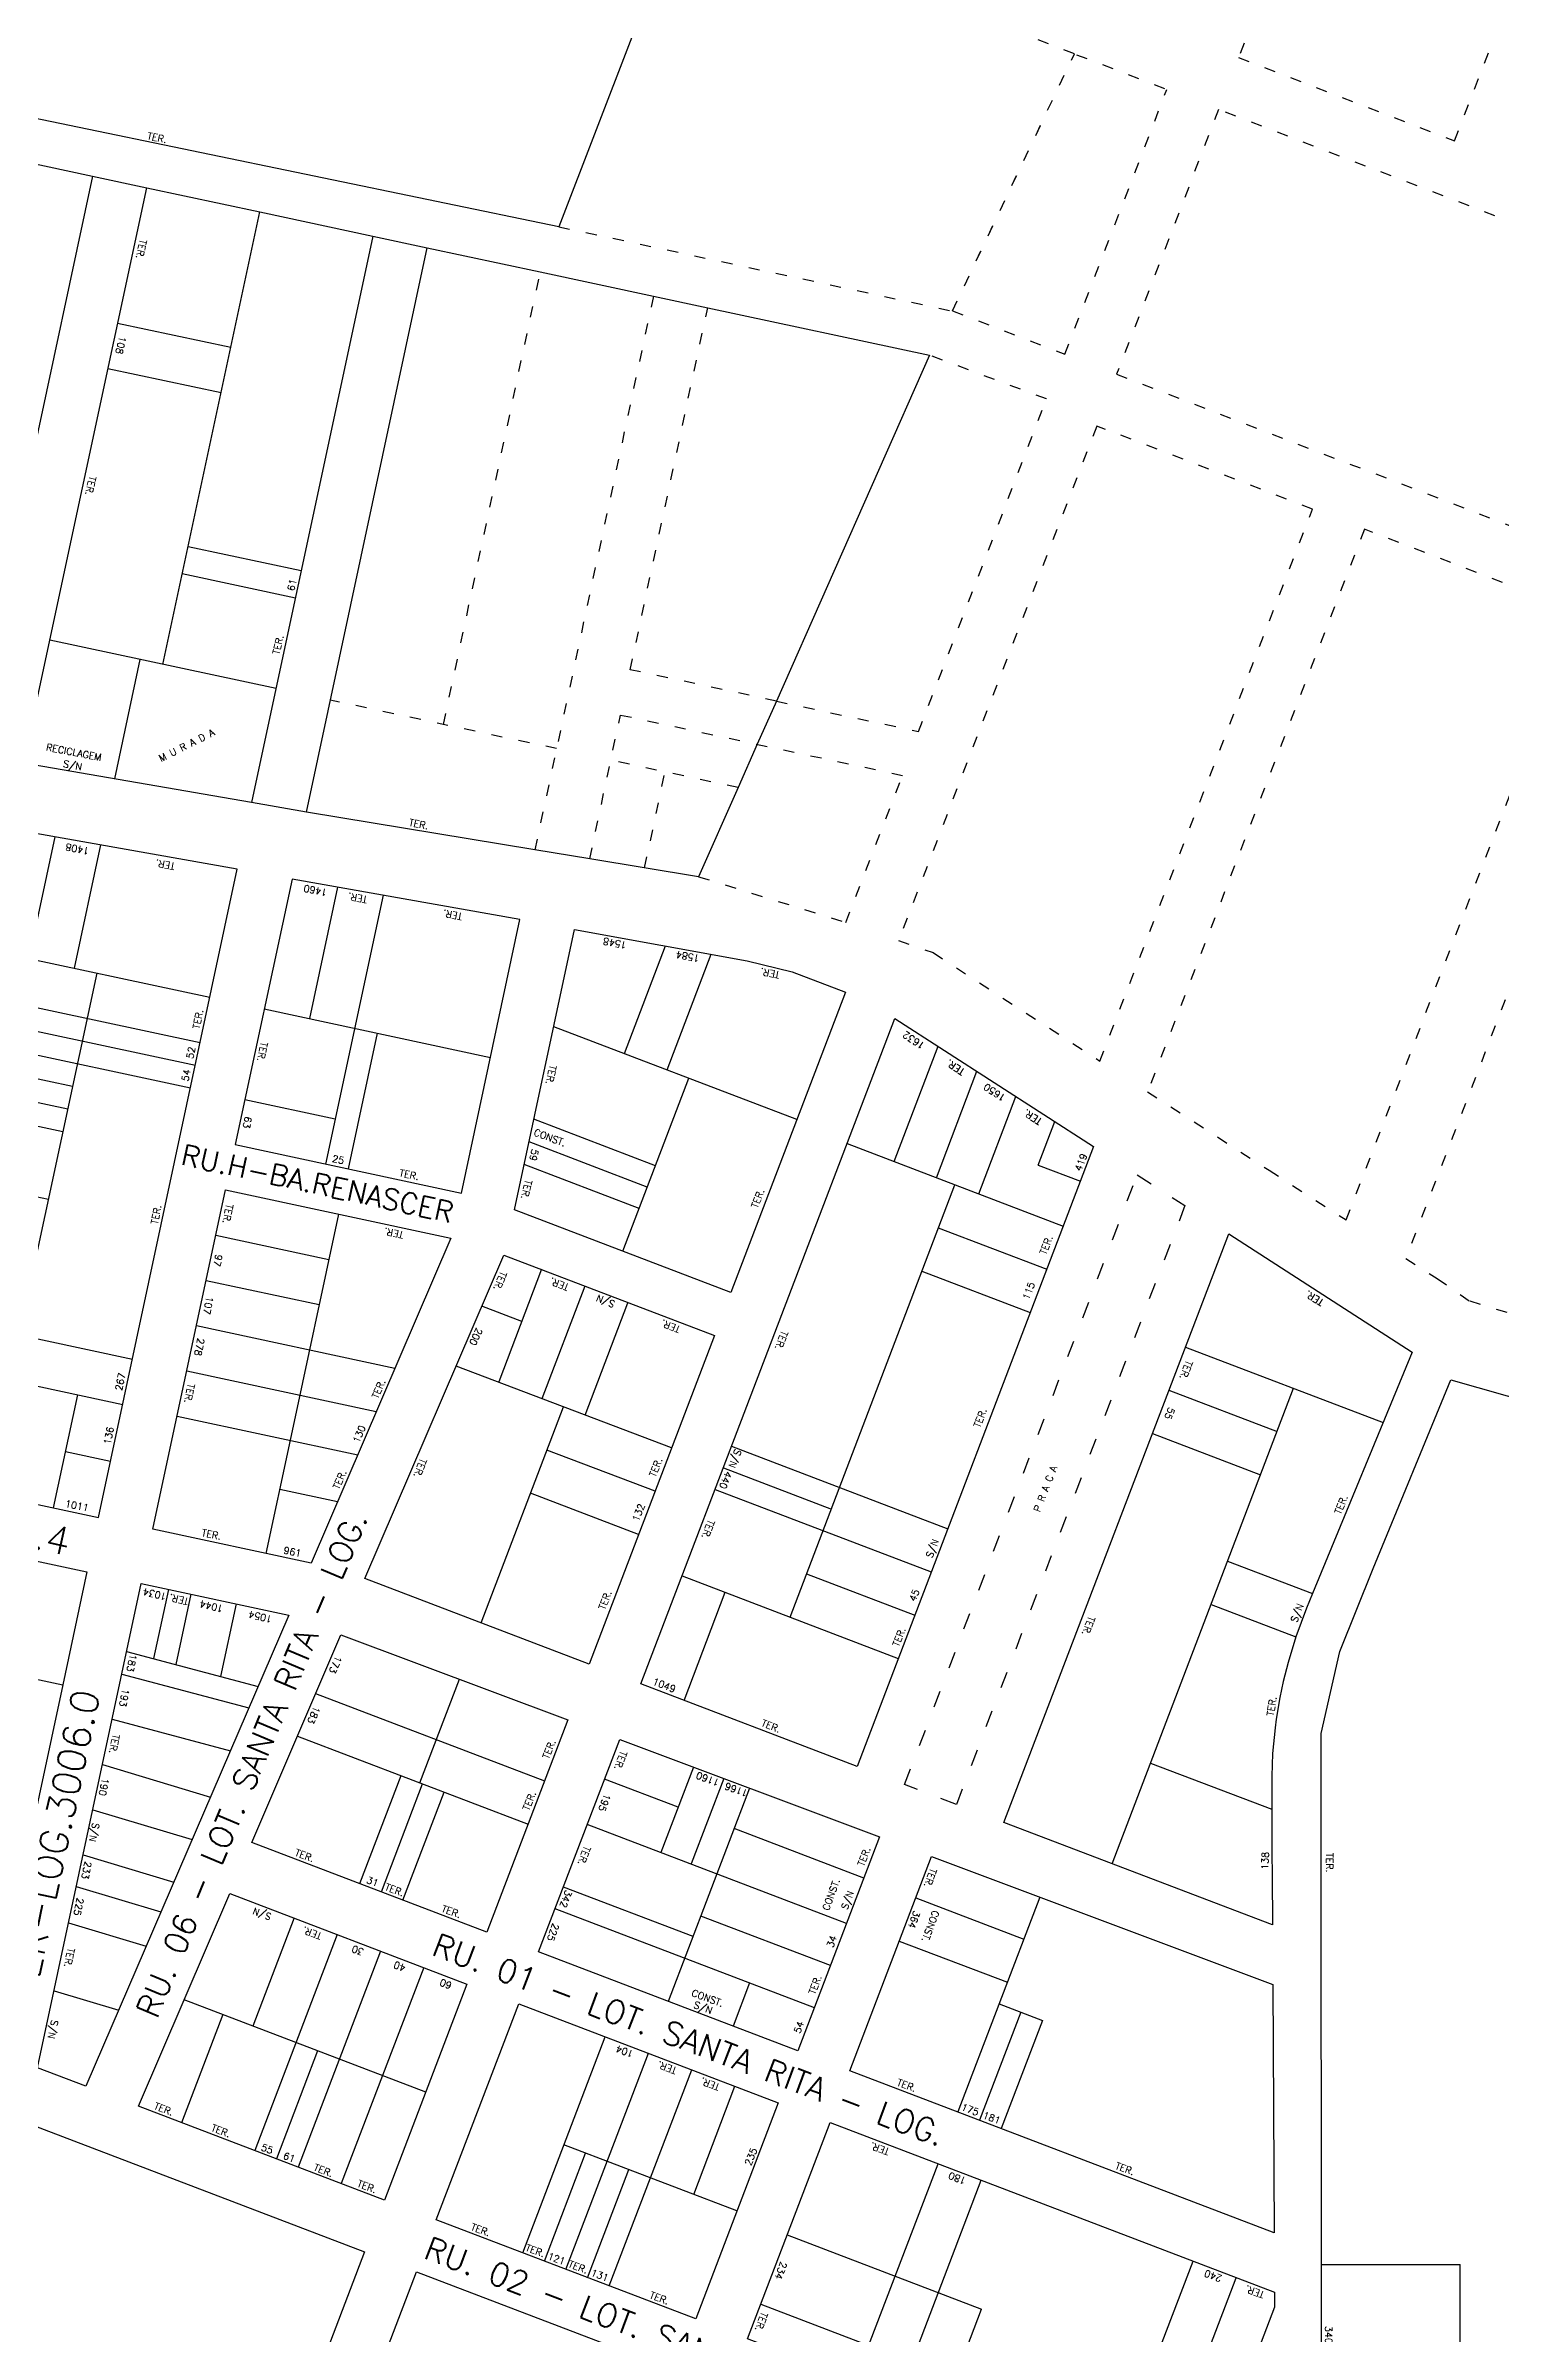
# Model space of a CAD drawing. Extents: x 714896 to 749292, y 8417558 to 8447149.
# Drawn here: x 742797.8 to 743112.4, y 8425743.1 to 8426237.7 of the extents above; entities that cross this region are included whole.
import ezdxf

# ---------------------------------------------------------------- set-up
doc = ezdxf.new("R2010")
doc.units = 0
doc.header["$MEASUREMENT"] = 0
doc.linetypes.add('ACAD_ISO03W100', pattern=[30, 12, -18])
for name, color, linetype in [('LOTE', 7, 'CONTINUOUS'), ('NUM-PORTA', 7, 'CONTINUOUS'), ('QUADRA', 6, 'CONTINUOUS'), ('TEXTO', 7, 'CONTINUOUS'), ('TEXTODERUA', 3, 'CONTINUOUS')]:
    doc.layers.add(name, color=color, linetype=linetype)
doc.styles.add('ROMANS', font='ROMANS.SHX', dxfattribs={"height": 1.5})

msp = doc.modelspace()

# ---------------------------------------------------------------- linework, layer by layer
at = {"layer": 'LOTE', "color": 192, "linetype": 'ACAD_ISO03W100', "ltscale": 0.2}
for p, q in [((743020.55, 8426235.77), (743040.09, 8426228.24)), ((743018.04, 8426171.03), (743040.09, 8426228.24)), ((742993.76, 8426180.38), (743018.04, 8426171.03))]:
    msp.add_line(p, q, dxfattribs=at)
at = {"layer": 'LOTE', "color": 7, "linetype": 'CONTINUOUS'}
for p, q in [((742799.77, 8426066.71), (742794.14, 8426040.42)), ((742809.62, 8426064.96), (742803.91, 8426038.32)), ((742860.85, 8426055.84), (742854.77, 8426027.43)), ((742870.71, 8426054.09), (742858.27, 8425996)), ((742784.37, 8426042.51), (742833.26, 8426032.04)), ((742808.82, 8426037.27), (742789.97, 8425949.27)), ((742782.28, 8426032.73), (742831.17, 8426022.26)), ((742781.23, 8426027.84), (742830.12, 8426017.37)), ((742845, 8426029.53), (742893.89, 8426019.06)), ((742780.18, 8426022.95), (742829.07, 8426012.48)), ((742869.44, 8426024.29), (742863.16, 8425994.96)), ((742779.14, 8426018.06), (742803.58, 8426012.83)), ((742778.09, 8426013.17), (742802.53, 8426007.94)), ((742777.04, 8426008.28), (742801.49, 8426003.05)), ((742840.81, 8426009.97), (742860.36, 8426005.78)), ((742773.9, 8425993.62), (742798.35, 8425988.38)), ((742861.07, 8425985.18), (742850.6, 8425936.29)), ((742834.53, 8425980.63), (742858.97, 8425975.4)), ((742832.43, 8425970.86), (742856.88, 8425965.62)), ((742767.62, 8425964.28), (742816.51, 8425953.81)), ((742830.34, 8425961.08), (742873.24, 8425951.89)), ((742765.53, 8425954.5), (742814.42, 8425944.03)), ((742828.24, 8425951.3), (742869.22, 8425942.53)), ((742804.64, 8425946.13), (742799.4, 8425921.68)), ((742826.15, 8425941.52), (742865.2, 8425933.16)), ((742850.6, 8425936.29), (742845.37, 8425911.84)), ((742802.02, 8425933.9), (742811.8, 8425931.81)), ((742848.34, 8425925.73), (742860.86, 8425923.05)), ((742752.54, 8425893.88), (742801.44, 8425883.41))]:
    msp.add_line(p, q, dxfattribs=at)
at = {"layer": 'LOTE', "color": 7}
for p, q in [((742856.11, 8425881.57), (742905.57, 8425862.69)), ((742851.44, 8425833.05), (742842.53, 8425809.69)), ((742860.79, 8425829.48), (742842.95, 8425782.77)), ((742870.13, 8425825.91), (742852.3, 8425779.2)), ((742879.47, 8425822.35), (742861.64, 8425775.64)), ((742879.9, 8425795.43), (742827.68, 8425815.36)), ((742836.06, 8425812.16), (742827.15, 8425788.8)), ((742856.54, 8425804.34), (742847.63, 8425780.99))]:
    msp.add_line(p, q, dxfattribs=at)
at = {"layer": 'LOTE', "color": 192, "linetype": 'ACAD_ISO03W100', "ltscale": 0.2}
msp.add_lwpolyline([(743149.1, 8426338.76), (743144.44, 8426338.2, -0.009829), (743143.26, 8426338.08), (743137.94, 8426337.66, -0.009073), (743136.85, 8426337.6), (743131.36, 8426337.36, -0.008326), (743130.36, 8426337.33), (743124.7, 8426337.28, -0.0076), (743123.78, 8426337.29), (743117.53, 8426337.42), (743110.71, 8426337.75), (743103.78, 8426338.26), (743096.72, 8426338.94), (743095.64, 8426339.06), (743055.6, 8426235.13), (743102.26, 8426217.15)], format="xyb", close=True, dxfattribs=at)
for points in [[(743020.1, 8426235.94), (742935.57, 8426268.51)], [(742908.64, 8426198.59), (742908.64, 8426198.59), (742993.75, 8426180.37), (743020.1, 8426235.94)]]:
    msp.add_lwpolyline(points, dxfattribs=at)
at = {"layer": 'LOTE', "color": 192, "linetype": 'ACAD_ISO03W100', "ltscale": 0.2, "flags": 128}
msp.add_lwpolyline([(742993.76, 8426180.38), (743020.1, 8426235.94)], dxfattribs=at)
at = {"layer": 'LOTE', "color": 192, "linetype": 'ACAD_ISO03W100', "ltscale": 0.2}
msp.add_lwpolyline([(743051.28, 8426223.93), (743029.24, 8426166.71), (743133.76, 8426126.45), (743155.8, 8426183.67)], close=True, dxfattribs=at)
at = {"layer": 'LOTE', "color": 7}
for points in [[(742807.86, 8426209.53), (742781.14, 8426084.72)], [(742798.66, 8426109.23), (742819.6, 8426207.02)], [(742823.1, 8426104), (742844.04, 8426201.78)], [(742868.49, 8426196.55), (742842.27, 8426074.12)], [(742854.11, 8426072.07), (742880.22, 8426194.04)], [(742837.76, 8426172.45), (742813.31, 8426177.68)], [(742835.66, 8426162.67), (742811.22, 8426167.9)], [(742852.99, 8426124.19), (742828.54, 8426129.42)], [(742851.74, 8426118.32), (742827.29, 8426123.56)], [(742792.97, 8426082.67), (742798.66, 8426109.23)], [(742847.55, 8426098.77), (742798.66, 8426109.23)], [(742812.69, 8426079.25), (742818.21, 8426105.05)], [(742922.87, 8426019.86), (742931.76, 8426043.13)], [(742932.06, 8426016.35), (742941.59, 8426041.33)], [(742960.13, 8426005.63), (742907.58, 8426025.69)], [(742981.17, 8425996.53), (742990.65, 8426021.46)], [(742990.31, 8425993.05), (742999.05, 8426016.04)], [(742922.51, 8425977.18), (742936.78, 8426014.55)], [(742999.44, 8425989.56), (743007.45, 8426010.61)], [(742929.56, 8425995.64), (742903.29, 8426005.67)], [(742927.8, 8425991.03), (742902.24, 8426000.78)], [(743012.27, 8425995.78), (743015.86, 8426005.19)], [(742926.04, 8425986.41), (742901.2, 8425995.89)], [(742970.99, 8426000.42), (743017.7, 8425982.59)], [(743012.27, 8425995.78), (743021.41, 8425992.29)], [(742958.68, 8425898.08), (742994.25, 8425991.54)], [(742990.69, 8425982.2), (743014.14, 8425973.25)], [(742904.96, 8425973.27), (742895.68, 8425948.94)], [(742987.13, 8425972.85), (743010.57, 8425963.9)], [(742914.27, 8425969.62), (742904.99, 8425945.29)], [(742914.33, 8425941.72), (742923.6, 8425966.01)], [(742900.66, 8425961.99), (742892.05, 8425965.27)], [(743044.12, 8425956.45), (743086.86, 8425940.14)], [(742933.03, 8425934.63), (742886.5, 8425952.35)], [(743028.25, 8425844.77), (743067.47, 8425947.54)], [(743040.55, 8425947.11), (743063.91, 8425938.19)], [(742891.85, 8425896.83), (742909.67, 8425943.53)], [(743036.98, 8425937.77), (743060.34, 8425928.85)], [(742929.47, 8425925.29), (742906.1, 8425934.18)], [(742946.03, 8425935.02), (742992.74, 8425917.19)], [(742944.24, 8425930.35), (742967.62, 8425921.43)], [(742925.9, 8425915.95), (742902.54, 8425924.84)], [(742942.46, 8425925.68), (742989.17, 8425907.85)], [(742935.33, 8425906.99), (742982.04, 8425889.16)], [(742962.23, 8425907.43), (742985.61, 8425898.51)], [(743053.21, 8425910.17), (743071.59, 8425903.15)], [(742824.27, 8425904.08), (742821.07, 8425889.13)], [(742829.16, 8425903.04), (742825.91, 8425887.84)], [(742935.76, 8425880.07), (742944.65, 8425903.44)], [(742838.94, 8425900.94), (742835.58, 8425885.27)], [(743049.64, 8425900.82), (743067.98, 8425893.82)], [(742815.26, 8425890.67), (742843.69, 8425883.11)], [(742814.22, 8425885.78), (742841.69, 8425878.47)], [(742878.65, 8425862.27), (742887.2, 8425884.66)], [(742812.12, 8425876.01), (742837.69, 8425869.2)], [(742852.16, 8425872.38), (742902.01, 8425853.35)], [(742810.03, 8425866.23), (742833.36, 8425859.15)], [(742865.64, 8425840.47), (742874.56, 8425863.83)], [(743036.56, 8425866.54), (743062.76, 8425856.54)], [(742870.31, 8425838.69), (742879.23, 8425862.04)], [(742874.99, 8425836.9), (742883.9, 8425860.26)], [(742807.93, 8425856.45), (742829.41, 8425849.98)], [(742805.84, 8425846.67), (742825.46, 8425840.81)], [(742804.37, 8425839.83), (742822.68, 8425834.36)], [(742985.83, 8425837.41), (743009.19, 8425828.49)], [(743012.65, 8425837.56), (742994.93, 8425791.12)], [(742802.7, 8425832), (742819.5, 8425826.98)], [(742982.27, 8425828.07), (743005.62, 8425819.15)], [(742799.56, 8425817.34), (742813.55, 8425813.16)], [(743008.51, 8425812.7), (742999.6, 8425789.34)], [(743003.84, 8425814.48), (743013.18, 8425810.91)], [(743013.18, 8425810.91), (743004.27, 8425787.56)], [(742900.88, 8425760.66), (742918.71, 8425807.37)], [(742910.22, 8425757.09), (742928.05, 8425803.81)], [(742919.56, 8425753.53), (742937.39, 8425800.24)], [(742937.82, 8425773.32), (742946.74, 8425796.67)], [(742947.16, 8425769.75), (742909.79, 8425784.01)], [(742905.55, 8425758.88), (742914.46, 8425782.23)], [(742914.89, 8425755.31), (742923.81, 8425778.67)], [(742972.82, 8425733.2), (742990.65, 8425779.91)], [(742982.16, 8425729.63), (742999.99, 8425776.35)], [(742958.02, 8425764.54), (743000.06, 8425748.49)], [(743027.94, 8425712.16), (743045.77, 8425758.87)], [(743037.28, 8425708.59), (743055.11, 8425755.31)], [(743073.48, 8425758.14), (743103.48, 8425758.14)], [(743103.48, 8425728.14), (743103.48, 8425758.14)], [(742952.31, 8425749.59), (742975.67, 8425740.67)], [(742991.5, 8425726.07), (743000.06, 8425748.49)]]:
    msp.add_lwpolyline(points, dxfattribs=at)
at = {"layer": 'LOTE', "color": 7, "linetype": 'ACAD_ISO03W100', "ltscale": 0.2}
for points in [[(742883.73, 8426091.02), (742904.66, 8426188.8)], [(742929.11, 8426183.57), (742903.5, 8426063.93)], [(742955.69, 8426096.06), (742924.1, 8426102.83), (742940.85, 8426181.06)], [(742908.18, 8426085.78), (742859.28, 8426096.25)], [(742915.35, 8426061.98), (742922, 8426093.05), (742982.98, 8426080)], [(742947.42, 8426077.38), (742919.91, 8426083.27)], [(742927.2, 8426060.02), (742931.64, 8426080.76)], [(742970.74, 8426048.24), (742982.98, 8426080)], [(742938.88, 8426058.1), (742970.74, 8426048.24)]]:
    msp.add_lwpolyline(points, dxfattribs=at)
at = {"layer": 'LOTE', "color": 7, "linetype": 'ACAD_ISO03W100', "ltscale": 0.2, "elevation": -519.66}
msp.add_lwpolyline([(742955.69, 8426096.06), (742986.42, 8426089.48), (743014.11, 8426161.37), (743014.11, 8426161.37), (742988.76, 8426170.8)], dxfattribs=at)
at = {"layer": 'LOTE', "color": 7, "linetype": 'ACAD_ISO03W100', "ltscale": 0.2}
for points in [[(743071.59, 8426137.54), (743024.93, 8426155.51), (742982.08, 8426044.29), (742989.56, 8426041.69), (743025.63, 8426018.26), (743071.59, 8426137.54)], [(743129.44, 8426115.25), (743082.78, 8426133.23), (743035.93, 8426011.59), (743062.24, 8425994.65), (743078.85, 8425983.93), (743129.44, 8426115.25)], [(743190.1, 8426091.89), (743143.44, 8426109.86), (743091.73, 8425975.62), (743098.54, 8425971.23), (743105.55, 8425966.41), (743137.95, 8425956.52)]]:
    msp.add_lwpolyline(points, close=True, dxfattribs=at)
at = {"layer": 'LOTE', "color": 7, "linetype": 'ACAD_ISO03W100', "ltscale": 0.3}
msp.add_lwpolyline([(742983.4, 8425861.89), (743033.7, 8425993.67), (743044.01, 8425987.02), (742994.61, 8425857.61), (742983.4, 8425861.89)], close=True, dxfattribs=at)
at = {"layer": 'LOTE', "color": 7, "elevation": 536.63}
for points in [[(742934.45, 8425857.02), (742918.57, 8425863.08)], [(742937.75, 8425865.68), (742930.69, 8425847.18)], [(742944.31, 8425863.22), (742937.25, 8425844.72)], [(742949.92, 8425861.11), (742932.33, 8425815.02)], [(742970.88, 8425831.88), (742914.82, 8425853.28)], [(742974.62, 8425841.69), (742946.6, 8425852.39)], [(742937.68, 8425829.03), (742909.65, 8425839.73)], [(742963.92, 8425813.66), (742907.87, 8425835.06)], [(742967.4, 8425822.77), (742939.37, 8425833.47)], [(742949.91, 8425819.01), (742946.34, 8425809.67)]]:
    msp.add_lwpolyline(points, dxfattribs=at)
at = {"layer": 'QUADRA', "color": 6}
for points in [[(742723.5, 8426236.86), (742827.49, 8426506.31), (742892.12, 8426673.77), (743065.71, 8426606.31), (743037.57, 8426533.27), (742997.4, 8426429.01), (742975.84, 8426373.02), (742939.89, 8426279.7), (742908.64, 8426198.59), (742723.5, 8426236.86)], [(742789.93, 8426068.46), (742760.29, 8425930.06), (742809.18, 8425919.59), (742839.18, 8426059.7)], [(742887.61, 8425989.72), (742900.26, 8426048.83), (742851.01, 8426057.6), (742838.71, 8426000.19), (742887.61, 8425989.72)], [(742945.87, 8425968.26), (742899.1, 8425986.11), (742912.08, 8426046.72), (742949.38, 8426039.91), (742959.13, 8426037.51), (742970.63, 8426033.12), (742945.87, 8425968.26)], [(742926.41, 8425883.64), (742981.32, 8426027.48), (743024.26, 8425999.77), (742973.13, 8425865.81), (742926.41, 8425883.64)], [(742855.15, 8425909.75), (742820.92, 8425917.08), (742836.62, 8425990.41), (742885.31, 8425979.99), (742855.15, 8425909.75)], [(743004.89, 8425853.68), (743053.46, 8425980.92), (743093.13, 8425955.31), (743071.59, 8425903.15), (743070.29, 8425900), (743067.98, 8425893.82), (743066.29, 8425888.3), (743065.25, 8425884.16), (743064.53, 8425880.72), (743063.74, 8425876.02), (743063.49, 8425874.13), (743062.96, 8425868.62), (743062.75, 8425863.71), (743062.75, 8425858.65), (743062.78, 8425852.99), (743062.81, 8425847.03), (743062.84, 8425842.27), (743062.9, 8425831.54), (743004.89, 8425853.68)], [(742896.78, 8425976.3), (742942.3, 8425958.92), (742915.2, 8425887.92), (742866.77, 8425906.4), (742896.78, 8425976.3)], [(742771.03, 8425741.43), (742722.14, 8425751.9), (742727.38, 8425776.34), (742752.54, 8425893.88), (742757.78, 8425918.32), (742806.67, 8425907.85), (742801.44, 8425883.41), (742776.27, 8425765.87), (742771.03, 8425741.43)], [(742806.46, 8425796.7), (742795.99, 8425800.69), (742818.4, 8425905.34), (742850.32, 8425898.51), (742806.46, 8425796.7)]]:
    msp.add_lwpolyline(points, close=True, dxfattribs=at)
msp.add_lwpolyline([(742783.41, 8426214.76), (742807.86, 8426209.53), (742819.6, 8426207.02), (742844.04, 8426201.78), (742868.49, 8426196.55), (742880.22, 8426194.04), (742904.66, 8426188.8), (742929.11, 8426183.57), (742940.85, 8426181.06), (742988.76, 8426170.8), (742955.69, 8426096.06), (742951.55, 8426086.72), (742947.42, 8426077.38), (742938.88, 8426058.1), (742938.88, 8426058.1), (742915.35, 8426061.98), (742903.5, 8426063.93), (742854.11, 8426072.07), (742842.27, 8426074.13), (742792.97, 8426082.67)], dxfattribs=at)
at = {"layer": 'QUADRA', "ltscale": 5}
msp.add_lwpolyline([(743513.31, 8425501.09), (743513.31, 8425501.09), (743121.14, 8425539.77), (743121.14, 8425539.77), (743074.09, 8425629.14), (743073.49, 8425731.91), (743073.43, 8425872.95), (743077.46, 8425890.61), (743084.67, 8425908.62), (743101.5, 8425949.39), (743174.04, 8425928.75), (743309.6, 8425895.93), (743730, 8425847)], dxfattribs=at)
at = {"layer": 'QUADRA'}
for points in [[(742893.09, 8425829.99), (742842.29, 8425849.39), (742861.56, 8425894.28), (742910.6, 8425875.87), (742893.09, 8425829.99)], [(743063.28, 8425765.03), (742971.57, 8425800.04), (742989.25, 8425846.35), (743062.97, 8425818.67), (743063.28, 8425765.03)], [(742870.98, 8425772.07), (742817.8, 8425792.37), (742837.55, 8425838.35), (742888.81, 8425818.78), (742870.98, 8425772.07)], [(742938.25, 8425746.39), (742882.19, 8425767.79), (742900.02, 8425814.5), (742956.08, 8425793.11), (742938.25, 8425746.39)], [(742848.87, 8425714.15), (742783.5, 8425739.1), (742782.86, 8425739.34), (742783.94, 8425744.4), (742793.45, 8425788.82), (742866.7, 8425760.86), (742848.87, 8425714.15)], [(743046.62, 8425705.03), (742949.46, 8425742.11), (742967.29, 8425788.83), (743063.35, 8425752.16), (743063.37, 8425748.9), (743046.62, 8425705.03)], [(742916.14, 8425688.47), (742860.08, 8425709.87), (742877.91, 8425756.58), (742933.97, 8425735.18), (742916.14, 8425688.47)]]:
    msp.add_lwpolyline(points, close=True, dxfattribs=at)
at = {"layer": 'QUADRA', "elevation": 536.63}
msp.add_lwpolyline([(742960.36, 8425804.32), (742904.3, 8425825.71), (742921.84, 8425871.65), (742978.01, 8425850.56), (742960.36, 8425804.32)], close=True, dxfattribs=at)

# ---------------------------------------------------------------- texts
at = {"layer": 'NUM-PORTA', "color": 7, "style": 'ROMANS'}
for s, height, rotation, p in [('108', 1.5, 256.7734, (742813.71, 8426175.01)), ('61', 1.5, 76.7734, (742851.42, 8426119.74)), ('S/N', 1.5, 349.0709, (742801.41, 8426081.84)), ('364', 1.492, 249.8534, (742985.44, 8425834.77, -272.47))]:
    msp.add_text(s, height=height, rotation=rotation, dxfattribs=at).set_placement(p)
at = {"layer": 'NUM-PORTA', "style": 'ROMANS'}
for s, rotation, p in [('1408', 169.0625, (742807.26, 8426064.34)), ('1460', 169.0625, (742858.73, 8426055.38)), ('1548', 169.1432, (742923.44, 8426043.99)), ('1584', 169.1432, (742939.19, 8426041.12)), ('1632', 146.449, (742987.94, 8426021.95)), ('1650', 146.449, (743005.4, 8426010.68)), ('63', 258.4723, (742840.85, 8426006.4)), ('25', 348.4723, (742859.59, 8425996.49)), ('59', 257.1886, (742902.85, 8425999.36)), ('419', 69.5712, (743021.57, 8425994.31)), ('97', 258.4723, (742834.5, 8425976.57)), ('107', 258.4723, (742832.55, 8425967.47)), ('S/N', 157.4578, (742920.97, 8425966.28)), ('115', 68.6951, (743010.23, 8425966.52)), ('278', 258.4723, (742830.63, 8425958.49)), ('200', 244.8443, (742890.9, 8425960.75)), ('267', 78.4723, (742814.23, 8425946.91)), ('55', 248.6951, (743040.46, 8425943.56)), ('136', 78.4723, (742811.74, 8425935.26)), ('130', 66.7279, (742865.46, 8425935.57)), ('S/N', 248.6951, (742946.79, 8425934.53)), ('440', 248.6951, (742944.71, 8425929.74)), ('1011', 348.4723, (742801.85, 8425921.93)), ('132', 68.6951, (742925.9, 8425918.61)), ('961', 348.4723, (742849.06, 8425911.85)), ('S/N', 68.6951, (742989.34, 8425910.73)), ('1034', 166.5074, (742824, 8425903.16)), ('45', 68.6951, (742985.75, 8425901.34)), ('1044', 166.5074, (742836.25, 8425900.54)), ('1054', 166.5074, (742846.82, 8425898.28)), ('S/N', 68.6951, (743068.2, 8425896.8)), ('183', 258.4723, (742816, 8425890.19)), ('173', 246.5025, (742860.48, 8425889.87)), ('193', 258.4723, (742814.39, 8425882.67)), ('1049', 338.6951, (742928.79, 8425883.58)), ('183', 246.5025, (742855.8, 8425878.97)), ('190', 258.4723, (742809.99, 8425863.4)), ('1160', 159.8009, (742943.53, 8425862.9, 536.63)), ('1166', 159.8009, (742949.72, 8425860.58, 536.63)), ('195', 249.8009, (742918.51, 8425860.04, 536.63)), ('S/N', 258.4723, (742807.92, 8425853.73)), ('233', 258.4723, (742806.23, 8425845.41)), ('138', 87.9345, (743061.99, 8425843.45)), ('31', 339.8009, (742866.95, 8425840.67)), ('342', 249.8009, (742910.16, 8425839.23, 536.63)), ('S/N', 69.8009, (742971.05, 8425834.73, 536.63)), ('225', 258.4723, (742804.54, 8425837.51)), ('S/N', 159.8009, (742846.71, 8425833.92)), ('225', 249.8009, (742907.4, 8425832.01, 536.63)), ('34', 69.8009, (742967.92, 8425826.51, 536.63)), ('30', 159.8009, (742866.66, 8425826.3)), ('40', 159.8009, (742875.72, 8425822.85)), ('60', 159.8009, (742885.69, 8425819.04)), ('S/N', 339.8009, (742937.67, 8425813.68, 536.63)), ('S/N', 258.4723, (742799.02, 8425811.13)), ('54', 69.8009, (742960.83, 8425807.96, 536.63)), ('104', 159.8009, (742924.95, 8425804.26)), ('175', 339.8009, (742995.51, 8425791.6)), ('181', 339.8009, (743000.18, 8425789.82)), ('55', 339.0746, (742844.16, 8425782.91)), ('235', 67.6732, (742950.16, 8425779.39)), ('61', 339.0746, (742848.93, 8425781.08)), ('180', 159.8009, (742996.85, 8425776.84)), ('121', 339.8009, (742906.11, 8425759.36)), ('234', 249.8009, (742956.64, 8425758.89)), ('131', 339.8009, (742915.46, 8425755.79)), ('240', 159.8009, (743052.16, 8425755.73)), ('340', 269.8572, (743074.3, 8425744.88))]:
    msp.add_text(s, height=1.5, rotation=rotation, dxfattribs=at).set_placement(p)
at = {"layer": 'TEXTO', "color": 7, "style": 'ROMANS'}
for s, rotation, p in [('TER.', 348.4522, (742819.62, 8426217.51)), ('TER.', 256.7734, (742818.19, 8426195.95)), ('TER.', 256.7734, (742807.24, 8426144.82)), ('TER.', 76.7734, (742848.23, 8426106.01)), ('M U R A D A', 26.6188, (742822.69, 8426082.89)), ('RECICLAGEM', 349.0709, (742797.75, 8426085.42)), ('TER.', 348.4522, (742876.18, 8426069.15))]:
    msp.add_text(s, height=1.5, rotation=rotation, dxfattribs=at).set_placement(p)
at = {"layer": 'TEXTO', "style": 'ROMANS'}
for s, rotation, p in [('TER.', 169.0625, (742825.81, 8426061.04)), ('TER.', 169.0625, (742867.39, 8426053.84)), ('TER.', 169.0625, (742887.92, 8426050.19)), ('TER.', 169.1432, (742956.52, 8426037.58)), ('TER.', 78.4723, (742830.99, 8426025.09)), ('52', 78.4723, (742829.61, 8426018.66)), ('TER.', 258.4723, (742844.29, 8426022.48)), ('54', 78.4723, (742828.57, 8426013.77)), ('TER.', 257.1886, (742906.74, 8426017.5)), ('TER.', 146.449, (742996.57, 8426016.38)), ('TER.', 146.449, (743013.25, 8426005.61)), ('CONST.', 339.5162, (742903.12, 8426002.26)), ('TER.', 348.4723, (742874.11, 8425993.38)), ('TER.', 257.1886, (742901.43, 8425992.71)), ('TER.', 78.4723, (742821.95, 8425982.87)), ('TER.', 258.4723, (742836.83, 8425987.44)), ('TER.', 68.5407, (742951.6, 8425986.32)), ('TER.', 168.4723, (742875.21, 8425981.39)), ('TER.', 68.6951, (743013.95, 8425976.26)), ('TER.', 247.6974, (742896.1, 8425972.96)), ('TER.', 158.6951, (742911.03, 8425969.96)), ('TER.', 148.5786, (743074.19, 8425966.56)), ('TER.', 158.6951, (742935.09, 8425960.87)), ('TER.', 248.6951, (742956.87, 8425960.14)), ('TER.', 248.6951, (743044.33, 8425953.71)), ('TER.', 258.4723, (742828.52, 8425948.63)), ('TER.', 66.7279, (742869.58, 8425945.15)), ('TER.', 68.6951, (742999.69, 8425938.9)), ('TER.', 248.6951, (742878.77, 8425932.52)), ('TER.', 68.6951, (742929.56, 8425928.21)), ('TER.', 66.7279, (742861.16, 8425925.56)), ('P R A C A', 68.8537, (743012.63, 8425920.66)), ('TER.', 68.4227, (743077.68, 8425920.16)), ('TER.', 348.4723, (742831.37, 8425915.63)), ('TER.', 248.6951, (742941.02, 8425919.27)), ('TER.', 166.5074, (742828.78, 8425902.14)), ('TER.', 68.6951, (742918.61, 8425899.51)), ('TER.', 248.6951, (743023.23, 8425898.42)), ('TER.', 68.6951, (742982.14, 8425891.54)), ('TER.', 81.2446, (743063.17, 8425876.62)), ('TER.', 258.4723, (742812.29, 8425872.87)), ('TER.', 338.6951, (742952.29, 8425874.61)), ('TER.', 68.3478, (742906.48, 8425867.28)), ('TER.', 249.8009, (742922.05, 8425869.32, 536.63)), ('TER.', 68.3478, (742902.22, 8425856.12)), ('TER.', 339.8009, (742851.47, 8425846.58)), ('TER.', 249.8009, (742914.19, 8425848.74, 536.63)), ('TER.', 69.8009, (742974.62, 8425844.08, 536.63)), ('TER.', 249.8009, (742989.01, 8425843.96)), ('TER.', 269.8572, (743074.54, 8425847.12)), ('TER.', 339.8009, (742870.91, 8425839.16)), ('CONST.', 69.8009, (742967, 8425834.51, 536.63)), ('TER.', 339.8009, (742883.2, 8425834.47)), ('CONST.', 249.8009, (742989.52, 8425834.85)), ('TER.', 159.8009, (742857.59, 8425829.77)), ('TER.', 258.4723, (742802.57, 8425826.7)), ('TER.', 69.8009, (742964.05, 8425816.38, 536.63)), ('CONST.', 339.8009, (742937.22, 8425816.27, 536.63)), ('TER.', 159.8009, (742934.29, 8425800.69)), ('TER.', 159.8009, (742943.63, 8425797.13)), ('TER.', 339.8009, (742981.6, 8425796.91)), ('TER.', 339.0746, (742821.05, 8425791.82)), ('TER.', 339.0746, (742833.38, 8425787.11)), ('TER.', 159.8009, (742980.28, 8425783.17)), ('TER.', 339.0746, (742855.56, 8425778.55)), ('TER.', 339.8009, (743028.77, 8425778.9)), ('TER.', 339.0746, (742864.96, 8425775.06)), ('TER.', 339.8009, (742889.52, 8425765.69)), ('TER.', 339.8009, (742901.33, 8425761.19)), ('TER.', 339.8009, (742910.6, 8425757.65)), ('TER.', 159.8009, (743061.33, 8425752.23)), ('TER.', 339.8009, (742928.17, 8425750.94)), ('TER.', 249.8009, (742952.49, 8425748.02))]:
    msp.add_text(s, height=1.5, rotation=rotation, dxfattribs=at).set_placement(p)
at = {"layer": 'TEXTODERUA', "style": 'ROMANS'}
for s, height, rotation, p in [('RU.H-BA.RENASCER', 4.5, 347.8456, (742826.7, 8425995.89)), ('RU.T DJALMA MOTA ARGOLO - BA. RENASCER - LOG.2385.4 ', 6, 347.7586, (742562.58, 8425963.32)), ('RU. 06 - LOT. SANTA RITA - LOG.', 5, 67.1749, (742821.79, 8425811.07)), ('RU. F - BA. RENASCER-LOG.3006.0', 6, 77.8456, (742778.34, 8425736.57)), ('RU. 01 - LOT. SANTA RITA - LOG.', 5, 339.2979, (742880.86, 8425825.2)), ('RU. 02 - LOT. SANTA RITA - LOG.', 5, 339.2979, (742879.15, 8425759.63))]:
    msp.add_text(s, height=height, rotation=rotation, dxfattribs=at).set_placement(p)

doc.saveas('drawing.dxf')
